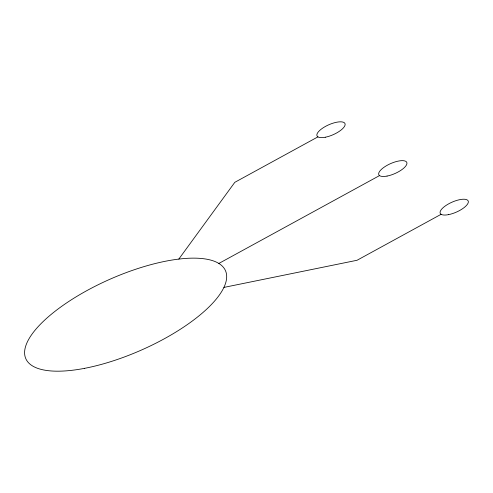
<?xml version="1.0" encoding="UTF-8"?>
<svg xmlns="http://www.w3.org/2000/svg" width="493" height="493" viewBox="0 0 493 493"><rect width="100%" height="100%" fill="white"/><g stroke="black" fill="none" stroke-linecap="round" stroke-linejoin="round"><path stroke-width="0.74" d="M178.817 259.09L234.81 182.324L317.923 136.875M218.849 263.453L379.536 175.582M441.143 214.282L357.061 260.267L223.908 287.413M84.599 368.333A109.101 38.744 -23.8 0 0 226.114 272.463A109.101 38.744 -23.8 0 0 66.191 303.201A109.101 38.744 -23.8 0 0 84.599 368.333M387.06 176.075A15.277 5.423 -23.8 0 0 406.873 162.653A15.277 5.423 -23.8 0 0 384.478 166.954A15.277 5.423 -23.8 0 0 387.06 176.075M448.47 214.652A15.277 5.423 -23.8 0 0 468.282 201.23A15.277 5.423 -23.8 0 0 445.888 205.532A15.277 5.423 -23.8 0 0 448.47 214.652M325.251 137.239A15.277 5.423 -23.8 0 0 345.063 123.817A15.277 5.423 -23.8 0 0 322.668 128.125A15.277 5.423 -23.8 0 0 325.251 137.239"/></g></svg>
